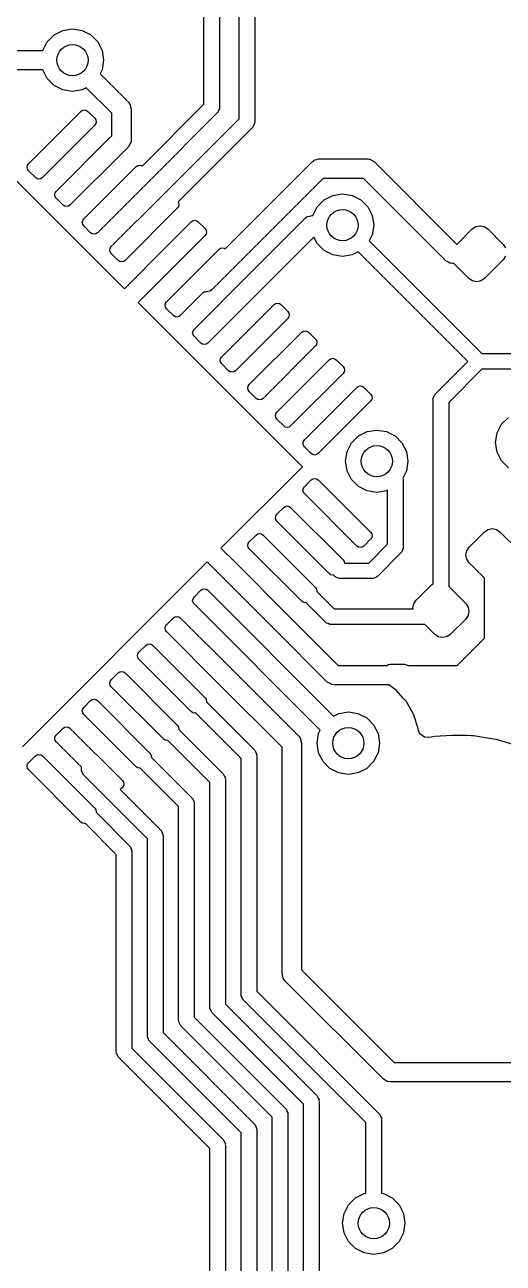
# Model space of a CAD drawing. Extents: x 3.08 to 9.53, y -3.21 to -0.59.
# Drawn here: x 4.383 to 4.624, y -1.768 to -1.144 of the extents above; entities that cross this region are included whole.
import ezdxf

# ---------------------------------------------------------------- set-up
doc = ezdxf.new("R2010")
doc.units = 0
doc.header["$MEASUREMENT"] = 0
doc.layers.add('BLACK', color=7, linetype='CONTINUOUS')

msp = doc.modelspace()

# ---------------------------------------------------------------- linework, layer by layer
at = {"layer": 'BLACK', "linetype": 'CONTINUOUS'}
for p, q in [((4.49899, -1.03041), (4.49899, -1.19262)), ((4.49112, -1.19099), (4.49112, -1.03204)), ((4.4734, -1.18365), (4.4734, -1.03938)), ((4.48128, -1.03775), (4.48128, -1.18528)), ((4.39431, -1.15216), (4.39779, -1.14868)), ((4.39779, -1.14868), (4.40218, -1.14644)), ((4.40218, -1.14644), (4.40705, -1.14567)), ((4.40705, -1.14567), (4.41191, -1.14644)), ((4.41191, -1.14644), (4.4163, -1.14868)), ((4.4163, -1.14868), (4.41979, -1.15216)), ((4.3921, -1.1565), (4.39431, -1.15216)), ((4.41979, -1.15216), (4.42202, -1.15655)), ((4.32775, -1.1565), (4.3921, -1.1565)), ((4.42202, -1.15655), (4.42279, -1.16142)), ((4.42279, -1.16142), (4.42202, -1.16628)), ((4.3921, -1.16634), (4.33182, -1.16634)), ((4.39431, -1.17067), (4.3921, -1.16634)), ((4.42202, -1.16628), (4.42096, -1.16837)), ((4.39779, -1.17416), (4.39431, -1.17067)), ((4.40218, -1.17639), (4.39779, -1.17416)), ((4.42096, -1.16837), (4.43527, -1.18269)), ((4.40705, -1.17717), (4.40218, -1.17639)), ((4.41191, -1.17639), (4.40705, -1.17717)), ((4.414, -1.17533), (4.41191, -1.17639)), ((4.42687, -1.1882), (4.414, -1.17533)), ((4.41134, -1.18726), (4.41214, -1.18672)), ((4.41214, -1.18672), (4.41308, -1.18654)), ((4.41308, -1.18654), (4.41402, -1.18672)), ((4.41402, -1.18672), (4.41482, -1.18726)), ((4.43527, -1.18269), (4.4358, -1.18339)), ((4.4358, -1.18339), (4.43594, -1.18351)), ((4.43594, -1.18351), (4.43597, -1.18361)), ((4.43597, -1.18361), (4.43612, -1.18382)), ((4.43612, -1.18382), (4.43637, -1.185)), ((4.43637, -1.185), (4.43672, -1.18616)), ((4.43672, -1.18616), (4.43672, -1.2016)), ((4.44224, -1.21482), (4.4734, -1.18365)), ((4.48081, -1.18672), (4.48053, -1.1876)), ((4.48123, -1.1859), (4.48081, -1.18672)), ((4.48128, -1.18528), (4.48118, -1.18558)), ((4.48118, -1.18558), (4.48123, -1.1859)), ((4.38489, -1.2137), (4.41134, -1.18726)), ((4.41482, -1.18726), (4.4183, -1.19074)), ((4.4183, -1.19074), (4.41883, -1.19153)), ((4.41883, -1.19153), (4.41902, -1.19248)), ((4.41902, -1.19248), (4.41883, -1.19342)), ((4.42687, -1.19956), (4.42687, -1.1882)), ((4.48013, -1.18807), (4.44614, -1.22205)), ((4.4531, -1.22901), (4.49112, -1.19099)), ((4.48027, -1.18778), (4.48013, -1.18807)), ((4.48053, -1.1876), (4.48027, -1.18778)), ((4.49899, -1.19262), (4.4989, -1.19292)), ((4.4989, -1.19292), (4.49895, -1.19324)), ((4.4183, -1.19422), (4.39185, -1.22066)), ((4.41883, -1.19342), (4.4183, -1.19422)), ((4.49784, -1.1954), (4.46033, -1.23291)), ((4.49799, -1.19512), (4.49784, -1.1954)), ((4.49824, -1.19494), (4.49799, -1.19512)), ((4.49853, -1.19406), (4.49824, -1.19494)), ((4.49895, -1.19324), (4.49853, -1.19406)), ((4.39881, -1.22762), (4.42526, -1.20118)), ((4.42526, -1.20118), (4.42687, -1.19956)), ((4.42526, -1.20118), (4.42526, -1.20118)), ((4.43527, -1.20508), (4.43222, -1.20814)), ((4.43586, -1.20401), (4.43527, -1.20508)), ((4.43651, -1.203), (4.43586, -1.20401)), ((4.43655, -1.20274), (4.43651, -1.203)), ((4.4366, -1.20265), (4.43655, -1.20274)), ((4.43672, -1.2016), (4.43659, -1.20247)), ((4.43659, -1.20247), (4.4366, -1.20265)), ((4.43222, -1.20814), (4.40577, -1.23458)), ((4.43222, -1.20814), (4.43222, -1.20814)), ((4.52907, -1.21182), (4.53025, -1.21156)), ((4.53025, -1.21156), (4.53142, -1.21122)), ((4.53142, -1.21122), (4.55591, -1.21122)), ((4.55591, -1.21122), (4.55677, -1.21135)), ((4.55677, -1.21135), (4.55695, -1.21133)), ((4.55695, -1.21133), (4.55705, -1.21139)), ((4.55705, -1.21139), (4.5573, -1.21142)), ((4.5573, -1.21142), (4.55832, -1.21208)), ((4.38417, -1.21544), (4.38436, -1.2145)), ((4.38436, -1.21639), (4.38417, -1.21544)), ((4.38436, -1.2145), (4.38489, -1.2137)), ((4.38489, -1.21718), (4.38436, -1.21639)), ((4.38837, -1.22066), (4.38489, -1.21718)), ((4.41273, -1.24154), (4.43918, -1.2151)), ((4.43918, -1.2151), (4.43997, -1.21456)), ((4.43997, -1.21456), (4.44092, -1.21437)), ((4.44092, -1.21437), (4.44186, -1.21456)), ((4.44186, -1.21456), (4.44224, -1.21482)), ((4.48401, -1.25659), (4.52794, -1.21266)), ((4.52794, -1.21266), (4.52864, -1.21214)), ((4.52864, -1.21214), (4.52876, -1.212)), ((4.52876, -1.212), (4.52886, -1.21197)), ((4.52886, -1.21197), (4.52907, -1.21182)), ((4.55832, -1.21208), (4.55939, -1.21266)), ((4.55939, -1.21266), (4.60088, -1.25416)), ((4.37828, -1.22171), (4.43326, -1.27669)), ((4.38917, -1.2212), (4.38837, -1.22066)), ((4.39011, -1.22138), (4.38917, -1.2212)), ((4.39105, -1.2212), (4.39011, -1.22138)), ((4.39185, -1.22066), (4.39105, -1.2212)), ((4.44614, -1.22206), (4.41969, -1.2485)), ((4.44614, -1.22205), (4.44614, -1.22206)), ((4.53346, -1.22106), (4.47748, -1.27704)), ((4.55387, -1.22106), (4.53346, -1.22106)), ((4.59536, -1.26256), (4.55387, -1.22106)), ((4.39809, -1.22936), (4.39828, -1.22842)), ((4.39828, -1.2303), (4.39809, -1.22936)), ((4.39828, -1.22842), (4.39881, -1.22762)), ((4.39881, -1.2311), (4.39828, -1.2303)), ((4.42665, -1.25546), (4.4531, -1.22901)), ((4.4531, -1.22901), (4.4531, -1.22901)), ((4.53405, -1.23192), (4.53844, -1.22969)), ((4.53844, -1.22969), (4.54331, -1.22892)), ((4.54331, -1.22892), (4.54817, -1.22969)), ((4.54817, -1.22969), (4.55256, -1.23192)), ((4.40229, -1.23458), (4.39881, -1.2311)), ((4.40309, -1.23512), (4.40229, -1.23458)), ((4.40403, -1.2353), (4.40309, -1.23512)), ((4.40497, -1.23512), (4.40403, -1.2353)), ((4.40577, -1.23458), (4.40497, -1.23512)), ((4.46006, -1.23597), (4.43361, -1.26242)), ((4.46059, -1.23518), (4.46006, -1.23597)), ((4.46033, -1.23291), (4.46059, -1.23329)), ((4.46059, -1.23329), (4.46078, -1.23423)), ((4.46078, -1.23423), (4.46059, -1.23518)), ((4.52836, -1.23974), (4.53057, -1.23541)), ((4.53057, -1.23541), (4.53405, -1.23192)), ((4.55256, -1.23192), (4.55605, -1.23541)), ((4.55605, -1.23541), (4.55828, -1.2398)), ((4.41201, -1.24328), (4.4122, -1.24234)), ((4.4122, -1.24234), (4.41273, -1.24154)), ((4.45379, -1.25616), (4.46702, -1.24293)), ((4.46702, -1.24293), (4.46781, -1.2424)), ((4.46781, -1.2424), (4.46876, -1.24221)), ((4.46876, -1.24221), (4.4697, -1.2424)), ((4.4697, -1.2424), (4.47049, -1.24293)), ((4.47049, -1.24293), (4.47397, -1.24641)), ((4.49485, -1.27077), (4.52444, -1.24119)), ((4.52444, -1.24119), (4.52514, -1.24066)), ((4.52514, -1.24066), (4.52526, -1.24052)), ((4.52526, -1.24052), (4.52537, -1.24049)), ((4.52537, -1.24049), (4.52557, -1.24034)), ((4.52557, -1.24034), (4.52676, -1.24009)), ((4.52676, -1.24009), (4.52792, -1.23974)), ((4.52792, -1.23974), (4.52836, -1.23974)), ((4.55828, -1.2398), (4.55906, -1.24467)), ((4.4122, -1.24422), (4.41201, -1.24328)), ((4.41273, -1.24502), (4.4122, -1.24422)), ((4.41621, -1.2485), (4.41273, -1.24502)), ((4.41701, -1.24904), (4.41621, -1.2485)), ((4.41795, -1.24922), (4.41701, -1.24904)), ((4.41889, -1.24904), (4.41795, -1.24922)), ((4.41969, -1.2485), (4.41889, -1.24904)), ((4.47397, -1.24641), (4.47451, -1.24721)), ((4.47451, -1.2491), (4.47397, -1.24989)), ((4.47451, -1.24721), (4.4747, -1.24815)), ((4.4747, -1.24815), (4.47451, -1.2491)), ((4.55906, -1.24467), (4.55828, -1.24953)), ((4.60117, -1.25416), (4.60877, -1.24655)), ((4.60877, -1.24655), (4.61056, -1.24536)), ((4.61056, -1.24536), (4.61267, -1.24494)), ((4.61267, -1.24494), (4.61478, -1.24536)), ((4.61478, -1.24536), (4.61657, -1.24655)), ((4.61657, -1.24655), (4.62436, -1.25435)), ((4.42612, -1.25626), (4.42665, -1.25546)), ((4.47397, -1.24989), (4.46075, -1.26312)), ((4.5289, -1.25065), (4.50181, -1.27773)), ((4.53057, -1.25392), (4.5289, -1.25065)), ((4.53405, -1.25741), (4.53057, -1.25392)), ((4.55828, -1.24953), (4.55675, -1.25254)), ((4.55675, -1.25254), (4.61366, -1.30945)), ((4.60088, -1.25416), (4.60117, -1.25416)), ((4.62436, -1.25435), (4.62556, -1.25613)), ((4.42593, -1.2572), (4.42612, -1.25626)), ((4.42612, -1.25814), (4.42593, -1.2572)), ((4.42665, -1.25894), (4.42612, -1.25814)), ((4.43013, -1.26242), (4.42665, -1.25894)), ((4.43326, -1.27669), (4.45379, -1.25616)), ((4.45449, -1.2833), (4.48093, -1.25685)), ((4.48093, -1.25685), (4.48173, -1.25632)), ((4.48173, -1.25632), (4.48267, -1.25613)), ((4.48267, -1.25613), (4.48362, -1.25632)), ((4.48362, -1.25632), (4.48401, -1.25659)), ((4.53844, -1.25964), (4.53405, -1.25741)), ((4.54331, -1.26041), (4.53844, -1.25964)), ((4.54817, -1.25964), (4.54331, -1.26041)), ((4.55118, -1.25811), (4.54817, -1.25964)), ((4.60646, -1.31339), (4.55118, -1.25811)), ((4.62556, -1.26035), (4.62436, -1.26214)), ((4.43093, -1.26295), (4.43013, -1.26242)), ((4.43187, -1.26314), (4.43093, -1.26295)), ((4.43281, -1.26295), (4.43187, -1.26314)), ((4.43361, -1.26242), (4.43281, -1.26295)), ((4.46075, -1.26312), (4.44022, -1.28365)), ((4.59643, -1.26314), (4.59536, -1.26256)), ((4.59744, -1.2638), (4.59643, -1.26314)), ((4.5977, -1.26383), (4.59744, -1.2638)), ((4.59779, -1.26389), (4.5977, -1.26383)), ((4.59797, -1.26387), (4.59779, -1.26389)), ((4.59884, -1.264), (4.59797, -1.26387)), ((4.5995, -1.264), (4.59884, -1.264)), ((4.6071, -1.27161), (4.5995, -1.264)), ((4.62436, -1.26214), (4.6149, -1.27161)), ((4.46841, -1.29722), (4.49485, -1.27077)), ((4.49485, -1.27077), (4.49485, -1.27077)), ((4.60889, -1.2728), (4.6071, -1.27161)), ((4.611, -1.27322), (4.60889, -1.2728)), ((4.61311, -1.2728), (4.611, -1.27322)), ((4.6149, -1.27161), (4.61311, -1.2728)), ((4.47323, -1.27848), (4.46145, -1.29026)), ((4.474, -1.27848), (4.47323, -1.27848)), ((4.47516, -1.27814), (4.474, -1.27848)), ((4.47635, -1.27788), (4.47516, -1.27814)), ((4.50181, -1.27773), (4.47537, -1.30418)), ((4.47655, -1.27773), (4.47635, -1.27788)), ((4.47666, -1.2777), (4.47655, -1.27773)), ((4.47678, -1.27756), (4.47666, -1.2777)), ((4.47748, -1.27704), (4.47678, -1.27756)), ((4.50181, -1.27773), (4.50181, -1.27773)), ((4.44022, -1.28365), (4.52304, -1.36647)), ((4.45377, -1.28504), (4.45395, -1.2841)), ((4.45395, -1.28598), (4.45377, -1.28504)), ((4.45395, -1.2841), (4.45449, -1.2833)), ((4.45449, -1.28678), (4.45395, -1.28598)), ((4.48233, -1.31114), (4.50877, -1.28469)), ((4.50877, -1.28469), (4.50957, -1.28416)), ((4.50957, -1.28416), (4.51051, -1.28397)), ((4.51051, -1.28397), (4.51145, -1.28416)), ((4.51145, -1.28416), (4.51225, -1.28469)), ((4.51225, -1.28469), (4.51573, -1.28817)), ((4.45797, -1.29026), (4.45449, -1.28678)), ((4.45877, -1.29079), (4.45797, -1.29026)), ((4.45971, -1.29098), (4.45877, -1.29079)), ((4.46065, -1.29079), (4.45971, -1.29098)), ((4.46145, -1.29026), (4.46065, -1.29079)), ((4.51573, -1.29165), (4.48929, -1.3181)), ((4.51573, -1.28817), (4.51627, -1.28897)), ((4.51627, -1.29085), (4.51573, -1.29165)), ((4.51627, -1.28897), (4.51645, -1.28991)), ((4.51645, -1.28991), (4.51627, -1.29085)), ((4.46769, -1.29896), (4.46787, -1.29802)), ((4.46787, -1.2999), (4.46769, -1.29896)), ((4.46787, -1.29802), (4.46841, -1.29722)), ((4.49625, -1.32506), (4.52269, -1.29861)), ((4.52269, -1.29861), (4.52349, -1.29808)), ((4.52349, -1.29808), (4.52443, -1.29789)), ((4.52443, -1.29789), (4.52537, -1.29808)), ((4.52537, -1.29808), (4.52617, -1.29861)), ((4.52617, -1.29861), (4.52965, -1.30209)), ((4.46841, -1.3007), (4.46787, -1.2999)), ((4.47189, -1.30418), (4.46841, -1.3007)), ((4.47269, -1.30471), (4.47189, -1.30418)), ((4.47363, -1.3049), (4.47269, -1.30471)), ((4.47457, -1.30471), (4.47363, -1.3049)), ((4.47537, -1.30418), (4.47457, -1.30471)), ((4.52965, -1.30209), (4.53019, -1.30289)), ((4.53019, -1.30477), (4.52965, -1.30557)), ((4.53019, -1.30289), (4.53037, -1.30383)), ((4.53037, -1.30383), (4.53019, -1.30477)), ((4.48179, -1.31194), (4.48233, -1.31114)), ((4.52965, -1.30557), (4.50321, -1.33202)), ((4.61366, -1.30945), (4.64522, -1.30945)), ((4.48161, -1.31288), (4.48179, -1.31194)), ((4.48179, -1.31382), (4.48161, -1.31288)), ((4.48233, -1.31462), (4.48179, -1.31382)), ((4.48581, -1.3181), (4.48233, -1.31462)), ((4.51017, -1.33898), (4.53661, -1.31253)), ((4.53661, -1.31253), (4.53741, -1.312)), ((4.53741, -1.312), (4.53835, -1.31181)), ((4.53835, -1.31181), (4.53929, -1.312)), ((4.53929, -1.312), (4.54009, -1.31253)), ((4.54009, -1.31253), (4.54357, -1.31601)), ((4.54357, -1.31601), (4.54411, -1.31681)), ((4.54411, -1.31681), (4.54429, -1.31775)), ((4.54429, -1.31775), (4.54411, -1.31869)), ((4.59015, -1.32969), (4.60646, -1.31339)), ((4.61366, -1.31732), (4.59687, -1.33411)), ((4.64685, -1.31732), (4.61366, -1.31732)), ((4.4866, -1.31863), (4.48581, -1.3181)), ((4.48755, -1.31882), (4.4866, -1.31863)), ((4.48849, -1.31863), (4.48755, -1.31882)), ((4.48929, -1.3181), (4.48849, -1.31863)), ((4.54357, -1.31949), (4.51713, -1.34594)), ((4.54411, -1.31869), (4.54357, -1.31949)), ((4.49553, -1.3268), (4.49571, -1.32586)), ((4.49571, -1.32774), (4.49553, -1.3268)), ((4.49571, -1.32586), (4.49625, -1.32506)), ((4.49625, -1.32854), (4.49571, -1.32774)), ((4.49973, -1.33202), (4.49625, -1.32854)), ((4.52408, -1.3529), (4.55053, -1.32645)), ((4.55053, -1.32645), (4.55133, -1.32592)), ((4.55133, -1.32592), (4.55227, -1.32573)), ((4.55227, -1.32573), (4.55321, -1.32592)), ((4.55321, -1.32592), (4.55401, -1.32645)), ((4.55401, -1.32645), (4.55749, -1.32993)), ((4.55749, -1.32993), (4.55802, -1.33073)), ((4.58947, -1.33104), (4.58975, -1.33016)), ((4.58975, -1.33016), (4.59001, -1.32998)), ((4.59001, -1.32998), (4.59015, -1.32969)), ((4.50052, -1.33255), (4.49973, -1.33202)), ((4.50147, -1.33274), (4.50052, -1.33255)), ((4.50241, -1.33255), (4.50147, -1.33274)), ((4.50321, -1.33202), (4.50241, -1.33255)), ((4.55749, -1.33341), (4.53104, -1.35986)), ((4.55802, -1.33261), (4.55749, -1.33341)), ((4.55802, -1.33073), (4.55821, -1.33167)), ((4.55821, -1.33167), (4.55802, -1.33261)), ((4.589, -1.33248), (4.5891, -1.33217)), ((4.589, -1.4255), (4.589, -1.33248)), ((4.58905, -1.33186), (4.58947, -1.33104)), ((4.5891, -1.33217), (4.58905, -1.33186)), ((4.59687, -1.33411), (4.59687, -1.42691)), ((4.50944, -1.34072), (4.50963, -1.33978)), ((4.50963, -1.34166), (4.50944, -1.34072)), ((4.50963, -1.33978), (4.51017, -1.33898)), ((4.51017, -1.34246), (4.50963, -1.34166)), ((4.51365, -1.34594), (4.51017, -1.34246)), ((4.62348, -1.34507), (4.62697, -1.34159)), ((4.51444, -1.34647), (4.51365, -1.34594)), ((4.51539, -1.34666), (4.51444, -1.34647)), ((4.51633, -1.34647), (4.51539, -1.34666)), ((4.51713, -1.34594), (4.51633, -1.34647)), ((4.55131, -1.35097), (4.5557, -1.34874)), ((4.5557, -1.34874), (4.56057, -1.34797)), ((4.56057, -1.34797), (4.56543, -1.34874)), ((4.56543, -1.34874), (4.56982, -1.35097)), ((4.62125, -1.34946), (4.62348, -1.34507)), ((4.52336, -1.35464), (4.52355, -1.3537)), ((4.52355, -1.35558), (4.52336, -1.35464)), ((4.52355, -1.3537), (4.52408, -1.3529)), ((4.54559, -1.35885), (4.54783, -1.35446)), ((4.54783, -1.35446), (4.55131, -1.35097)), ((4.56982, -1.35097), (4.57331, -1.35446)), ((4.57331, -1.35446), (4.57554, -1.35885)), ((4.62048, -1.35433), (4.62125, -1.34946)), ((4.62125, -1.3592), (4.62048, -1.35433)), ((4.52408, -1.35638), (4.52355, -1.35558)), ((4.52756, -1.35986), (4.52408, -1.35638)), ((4.52836, -1.36039), (4.52756, -1.35986)), ((4.5293, -1.36058), (4.52836, -1.36039)), ((4.53025, -1.36039), (4.5293, -1.36058)), ((4.53104, -1.35986), (4.53025, -1.36039)), ((4.54482, -1.36372), (4.54559, -1.35885)), ((4.57554, -1.35885), (4.57631, -1.36372)), ((4.62348, -1.36359), (4.62125, -1.3592)), ((4.52304, -1.36647), (4.48198, -1.40753)), ((4.54559, -1.36858), (4.54482, -1.36372)), ((4.57631, -1.36372), (4.57554, -1.36858)), ((4.62697, -1.36707), (4.62348, -1.36359)), ((4.52408, -1.37656), (4.52756, -1.37308)), ((4.52756, -1.37308), (4.52836, -1.37255)), ((4.52836, -1.37255), (4.5293, -1.37236)), ((4.5293, -1.37236), (4.53025, -1.37255)), ((4.53025, -1.37255), (4.53104, -1.37308)), ((4.53104, -1.37308), (4.55749, -1.39953)), ((4.54783, -1.37297), (4.54559, -1.36858)), ((4.55131, -1.37646), (4.54783, -1.37297)), ((4.57554, -1.36858), (4.57371, -1.37218)), ((4.57371, -1.37218), (4.57389, -1.37254)), ((4.57389, -1.37254), (4.57384, -1.37285)), ((4.57384, -1.37285), (4.57394, -1.37315)), ((4.57394, -1.37315), (4.57394, -1.40717)), ((4.52336, -1.3783), (4.52355, -1.37736)), ((4.52355, -1.37924), (4.52336, -1.3783)), ((4.52355, -1.37736), (4.52408, -1.37656)), ((4.52408, -1.38004), (4.52355, -1.37924)), ((4.55053, -1.40649), (4.52408, -1.38004)), ((4.5557, -1.37869), (4.55131, -1.37646)), ((4.56057, -1.37946), (4.5557, -1.37869)), ((4.56543, -1.37869), (4.56057, -1.37946)), ((4.56607, -1.37837), (4.56543, -1.37869)), ((4.56607, -1.40554), (4.56607, -1.37837)), ((4.51365, -1.387), (4.51444, -1.38647)), ((4.51444, -1.38647), (4.51539, -1.38628)), ((4.51539, -1.38628), (4.51633, -1.38647)), ((4.51633, -1.38647), (4.51713, -1.387)), ((4.50944, -1.39222), (4.50963, -1.39128)), ((4.50963, -1.39316), (4.50944, -1.39222)), ((4.50963, -1.39128), (4.51017, -1.39048)), ((4.51017, -1.39048), (4.51365, -1.387)), ((4.51713, -1.387), (4.54357, -1.41345)), ((4.51017, -1.39396), (4.50963, -1.39316)), ((4.53661, -1.42041), (4.51017, -1.39396)), ((4.61493, -1.39931), (4.61672, -1.39811)), ((4.61672, -1.39811), (4.61883, -1.39769)), ((4.61883, -1.39769), (4.62094, -1.39811)), ((4.62094, -1.39811), (4.62272, -1.39931)), ((4.49553, -1.40614), (4.49571, -1.4052)), ((4.49571, -1.4052), (4.49625, -1.4044)), ((4.49625, -1.4044), (4.49973, -1.40092)), ((4.49973, -1.40092), (4.50052, -1.40039)), ((4.50052, -1.40039), (4.50147, -1.4002)), ((4.50147, -1.4002), (4.50241, -1.40039)), ((4.50241, -1.40039), (4.50321, -1.40092)), ((4.50321, -1.40092), (4.52965, -1.42737)), ((4.55749, -1.40301), (4.55401, -1.40649)), ((4.55749, -1.39953), (4.55802, -1.40033)), ((4.55802, -1.40221), (4.55749, -1.40301)), ((4.55802, -1.40033), (4.55821, -1.40127)), ((4.55821, -1.40127), (4.55802, -1.40221)), ((4.60713, -1.4071), (4.61493, -1.39931)), ((4.62272, -1.39931), (4.63219, -1.40877)), ((4.48198, -1.40753), (4.48929, -1.41484)), ((4.49571, -1.40708), (4.49553, -1.40614)), ((4.49625, -1.40788), (4.49571, -1.40708)), ((4.52269, -1.43433), (4.49625, -1.40788)), ((4.55133, -1.40702), (4.55053, -1.40649)), ((4.55227, -1.40721), (4.55133, -1.40702)), ((4.55321, -1.40702), (4.55227, -1.40721)), ((4.55401, -1.40649), (4.55321, -1.40702)), ((4.55654, -1.41506), (4.56607, -1.40554)), ((4.57279, -1.40996), (4.56096, -1.42178)), ((4.57293, -1.40967), (4.57279, -1.40996)), ((4.57319, -1.40949), (4.57293, -1.40967)), ((4.57347, -1.40861), (4.57319, -1.40949)), ((4.57389, -1.40779), (4.57347, -1.40861)), ((4.57394, -1.40717), (4.57384, -1.40747)), ((4.57384, -1.40747), (4.57389, -1.40779)), ((4.60552, -1.411), (4.60594, -1.40889)), ((4.60594, -1.41311), (4.60552, -1.411)), ((4.60594, -1.40889), (4.60713, -1.4071)), ((4.47502, -1.41449), (4.38179, -1.50772)), ((4.48233, -1.4218), (4.47502, -1.41449)), ((4.48929, -1.41484), (4.48929, -1.41484)), ((4.48929, -1.41484), (4.51573, -1.44129)), ((4.54357, -1.41345), (4.54411, -1.41425)), ((4.54411, -1.41425), (4.54427, -1.41506)), ((4.54427, -1.41506), (4.55654, -1.41506)), ((4.60713, -1.4149), (4.60594, -1.41311)), ((4.61493, -1.4227), (4.60713, -1.4149)), ((4.50877, -1.44825), (4.48233, -1.4218)), ((4.48233, -1.4218), (4.48233, -1.4218)), ((4.53741, -1.42094), (4.53661, -1.42041)), ((4.53835, -1.42113), (4.53741, -1.42094)), ((4.53866, -1.42107), (4.53835, -1.42113)), ((4.53938, -1.42178), (4.53866, -1.42107)), ((4.53966, -1.42193), (4.53938, -1.42178)), ((4.53985, -1.42219), (4.53966, -1.42193)), ((4.54073, -1.42247), (4.53985, -1.42219)), ((4.54155, -1.42289), (4.54073, -1.42247)), ((4.54186, -1.42284), (4.54155, -1.42289)), ((4.54217, -1.42294), (4.54186, -1.42284)), ((4.55818, -1.42294), (4.54217, -1.42294)), ((4.55848, -1.42284), (4.55818, -1.42294)), ((4.55879, -1.42289), (4.55848, -1.42284)), ((4.55961, -1.42247), (4.55879, -1.42289)), ((4.56049, -1.42219), (4.55961, -1.42247)), ((4.56068, -1.42193), (4.56049, -1.42219)), ((4.56096, -1.42178), (4.56068, -1.42193)), ((4.61493, -1.45291), (4.61493, -1.4227)), ((4.46841, -1.43224), (4.47189, -1.42876)), ((4.47189, -1.42876), (4.47269, -1.42823)), ((4.47269, -1.42823), (4.47363, -1.42804)), ((4.47363, -1.42804), (4.47457, -1.42823)), ((4.47457, -1.42823), (4.47537, -1.42876)), ((4.47537, -1.42876), (4.53883, -1.49222)), ((4.52965, -1.42737), (4.53019, -1.42816)), ((4.53019, -1.42816), (4.53037, -1.42911)), ((4.53037, -1.42911), (4.53031, -1.42942)), ((4.53031, -1.42942), (4.53908, -1.43819)), ((4.58041, -1.43383), (4.5882, -1.42603)), ((4.5882, -1.42603), (4.589, -1.4255)), ((4.59687, -1.42691), (4.60546, -1.4355)), ((4.46769, -1.43398), (4.46787, -1.43304)), ((4.46787, -1.43492), (4.46769, -1.43398)), ((4.46787, -1.43304), (4.46841, -1.43224)), ((4.46841, -1.43572), (4.46787, -1.43492)), ((4.53209, -1.4994), (4.46841, -1.43572)), ((4.52349, -1.43486), (4.52269, -1.43433)), ((4.52443, -1.43505), (4.52349, -1.43486)), ((4.52474, -1.43499), (4.52443, -1.43505)), ((4.53467, -1.44491), (4.52474, -1.43499)), ((4.57879, -1.43772), (4.57921, -1.43562)), ((4.57921, -1.43562), (4.58041, -1.43383)), ((4.60546, -1.4355), (4.60666, -1.43729)), ((4.45449, -1.44616), (4.45797, -1.44268)), ((4.45797, -1.44268), (4.45877, -1.44214)), ((4.45877, -1.44214), (4.45971, -1.44196)), ((4.45971, -1.44196), (4.46065, -1.44214)), ((4.46065, -1.44214), (4.46145, -1.44268)), ((4.46145, -1.44268), (4.48789, -1.46912)), ((4.51573, -1.44129), (4.51573, -1.44129)), ((4.51573, -1.44129), (4.54112, -1.46667)), ((4.53908, -1.43819), (4.57889, -1.43819)), ((4.57889, -1.43819), (4.57879, -1.43772)), ((4.60666, -1.4415), (4.60546, -1.44329)), ((4.60666, -1.43729), (4.60708, -1.43939)), ((4.60708, -1.43939), (4.60666, -1.4415)), ((4.45377, -1.4479), (4.45395, -1.44696)), ((4.45395, -1.44884), (4.45377, -1.4479)), ((4.45395, -1.44696), (4.45449, -1.44616)), ((4.45449, -1.44964), (4.45395, -1.44884)), ((4.5356, -1.47507), (4.50877, -1.44825)), ((4.50877, -1.44825), (4.50877, -1.44825)), ((4.53495, -1.44505), (4.53467, -1.44491)), ((4.53514, -1.44531), (4.53495, -1.44505)), ((4.53601, -1.4456), (4.53514, -1.44531)), ((4.53684, -1.44601), (4.53601, -1.4456)), ((4.53715, -1.44596), (4.53684, -1.44601)), ((4.53745, -1.44606), (4.53715, -1.44596)), ((4.58485, -1.44606), (4.53745, -1.44606)), ((4.58987, -1.45109), (4.58485, -1.44606)), ((4.60546, -1.44329), (4.59767, -1.45109)), ((4.48093, -1.47608), (4.45449, -1.44964)), ((4.59166, -1.45228), (4.58987, -1.45109)), ((4.59377, -1.4527), (4.59166, -1.45228)), ((4.59588, -1.45228), (4.59377, -1.4527)), ((4.59767, -1.45109), (4.59588, -1.45228)), ((4.60117, -1.46667), (4.61493, -1.45291)), ((4.43985, -1.46182), (4.44003, -1.46088)), ((4.44003, -1.46088), (4.44057, -1.46008)), ((4.44057, -1.46008), (4.44405, -1.4566)), ((4.44405, -1.4566), (4.44485, -1.45606)), ((4.44485, -1.45606), (4.44579, -1.45588)), ((4.44579, -1.45588), (4.44673, -1.45606)), ((4.44673, -1.45606), (4.44753, -1.4566)), ((4.44753, -1.4566), (4.47397, -1.48304)), ((4.44003, -1.46276), (4.43985, -1.46182)), ((4.44057, -1.46356), (4.44003, -1.46276)), ((4.46702, -1.49), (4.44057, -1.46356)), ((4.54112, -1.46667), (4.56561, -1.46667)), ((4.56561, -1.46667), (4.56642, -1.46621)), ((4.56642, -1.46621), (4.56755, -1.46608)), ((4.56755, -1.46608), (4.57456, -1.46608)), ((4.57456, -1.46608), (4.57657, -1.46667)), ((4.57657, -1.46667), (4.60117, -1.46667)), ((4.42612, -1.4748), (4.42665, -1.474)), ((4.42665, -1.474), (4.43013, -1.47052)), ((4.43013, -1.47052), (4.43093, -1.46998)), ((4.43093, -1.46998), (4.43187, -1.4698)), ((4.43187, -1.4698), (4.43281, -1.46998)), ((4.43281, -1.46998), (4.43361, -1.47052)), ((4.43361, -1.47052), (4.46006, -1.49696)), ((4.48789, -1.46912), (4.48789, -1.46913)), ((4.48789, -1.46913), (4.52119, -1.50242)), ((4.42593, -1.47574), (4.42612, -1.4748)), ((4.42612, -1.47668), (4.42593, -1.47574)), ((4.42665, -1.47748), (4.42612, -1.47668)), ((4.4531, -1.50392), (4.42665, -1.47748)), ((4.51279, -1.50794), (4.48093, -1.47608)), ((4.48093, -1.47608), (4.48093, -1.47608)), ((4.53667, -1.47566), (4.5356, -1.47507)), ((4.53768, -1.47631), (4.53667, -1.47566)), ((4.53794, -1.47635), (4.53768, -1.47631)), ((4.53803, -1.4764), (4.53794, -1.47635)), ((4.53821, -1.47639), (4.53803, -1.4764)), ((4.53908, -1.47652), (4.53821, -1.47639)), ((4.56664, -1.47652), (4.53908, -1.47652)), ((4.5703, -1.47918), (4.56664, -1.47652)), ((4.57048, -1.47937), (4.5703, -1.47918)), ((4.57389, -1.48316), (4.57048, -1.47937)), ((4.57048, -1.47937), (4.57048, -1.47937)), ((4.41273, -1.48792), (4.41621, -1.48444)), ((4.41621, -1.48444), (4.41701, -1.4839)), ((4.41701, -1.4839), (4.41795, -1.48372)), ((4.41795, -1.48372), (4.41889, -1.4839)), ((4.41889, -1.4839), (4.41969, -1.48444)), ((4.41969, -1.48444), (4.44614, -1.51088)), ((4.47397, -1.48304), (4.47451, -1.48384)), ((4.47451, -1.48384), (4.4747, -1.48478)), ((4.4747, -1.48478), (4.47463, -1.4851)), ((4.47463, -1.4851), (4.49885, -1.50931)), ((4.57533, -1.48477), (4.57389, -1.48316)), ((4.57909, -1.49128), (4.57533, -1.48477)), ((4.41201, -1.48966), (4.4122, -1.48871)), ((4.4122, -1.4906), (4.41201, -1.48966)), ((4.4122, -1.48871), (4.41273, -1.48792)), ((4.41273, -1.4914), (4.4122, -1.4906)), ((4.43918, -1.51784), (4.41273, -1.4914)), ((4.46781, -1.49054), (4.46702, -1.49)), ((4.46876, -1.49072), (4.46781, -1.49054)), ((4.46907, -1.49066), (4.46876, -1.49072)), ((4.49213, -1.51372), (4.46907, -1.49066)), ((4.53883, -1.49222), (4.54137, -1.49093)), ((4.54137, -1.49093), (4.54624, -1.49016)), ((4.54624, -1.49016), (4.5511, -1.49093)), ((4.5511, -1.49093), (4.55549, -1.49316)), ((4.58142, -1.49843), (4.57909, -1.49128)), ((4.39881, -1.50184), (4.40229, -1.49836)), ((4.40229, -1.49836), (4.40309, -1.49782)), ((4.40309, -1.49782), (4.40403, -1.49764)), ((4.40403, -1.49764), (4.40497, -1.49782)), ((4.40497, -1.49782), (4.40577, -1.49836)), ((4.40577, -1.49836), (4.43222, -1.5248)), ((4.46006, -1.49696), (4.46059, -1.49776)), ((4.46059, -1.49776), (4.46078, -1.4987)), ((4.46078, -1.4987), (4.46071, -1.49901)), ((4.46071, -1.49901), (4.4831, -1.5214)), ((4.55549, -1.49316), (4.55898, -1.49665)), ((4.55898, -1.49665), (4.56122, -1.50104)), ((4.58144, -1.49869), (4.58142, -1.49843)), ((4.58145, -1.49876), (4.58144, -1.49869)), ((4.58144, -1.49869), (4.58144, -1.49869)), ((4.58147, -1.49881), (4.58145, -1.49876)), ((4.5815, -1.49894), (4.58147, -1.49881)), ((4.58152, -1.49894), (4.5815, -1.49894)), ((4.58237, -1.50116), (4.58152, -1.49894)), ((4.39809, -1.50358), (4.39828, -1.50263)), ((4.39828, -1.50452), (4.39809, -1.50358)), ((4.39828, -1.50263), (4.39881, -1.50184)), ((4.39881, -1.50532), (4.39828, -1.50452)), ((4.41158, -1.51808), (4.39881, -1.50532)), ((4.45389, -1.50446), (4.4531, -1.50392)), ((4.45484, -1.50464), (4.45389, -1.50446)), ((4.45515, -1.50458), (4.45484, -1.50464)), ((4.47638, -1.52581), (4.45515, -1.50458)), ((4.52119, -1.50242), (4.52172, -1.50313)), ((4.52172, -1.50313), (4.52186, -1.50325)), ((4.52186, -1.50325), (4.52189, -1.50335)), ((4.52189, -1.50335), (4.52204, -1.50356)), ((4.52204, -1.50356), (4.52229, -1.50474)), ((4.52229, -1.50474), (4.52264, -1.5059)), ((4.53049, -1.5059), (4.53126, -1.50104)), ((4.53126, -1.50104), (4.53209, -1.4994)), ((4.56122, -1.50104), (4.56199, -1.5059)), ((4.58458, -1.50287), (4.58237, -1.50116)), ((4.58737, -1.50311), (4.58458, -1.50287)), ((4.58977, -1.50262), (4.58737, -1.50311)), ((4.59843, -1.50205), (4.58977, -1.50262)), ((4.60569, -1.50205), (4.59843, -1.50205)), ((4.60574, -1.50205), (4.60569, -1.50205)), ((4.60575, -1.50205), (4.60574, -1.50205)), ((4.60836, -1.50217), (4.60575, -1.50205)), ((4.60933, -1.50221), (4.60836, -1.50217)), ((4.60946, -1.50223), (4.60933, -1.50221)), ((4.62065, -1.504), (4.60946, -1.50223)), ((4.60946, -1.50223), (4.60946, -1.50223)), ((4.62081, -1.50403), (4.62065, -1.504)), ((4.62065, -1.504), (4.62065, -1.504)), ((4.62097, -1.50408), (4.62081, -1.50403)), ((4.63108, -1.50709), (4.62097, -1.50408)), ((4.62097, -1.50408), (4.62097, -1.50408)), ((4.38917, -1.51174), (4.39011, -1.51155)), ((4.39011, -1.51155), (4.39105, -1.51174)), ((4.44614, -1.51088), (4.44667, -1.51168)), ((4.49885, -1.50931), (4.49899, -1.50959)), ((4.49899, -1.50959), (4.49925, -1.50978)), ((4.49925, -1.50978), (4.49953, -1.51065)), ((4.49953, -1.51065), (4.49995, -1.51148)), ((4.49995, -1.51148), (4.4999, -1.51179)), ((4.51279, -1.62222), (4.51279, -1.50794)), ((4.52264, -1.5059), (4.52264, -1.62018)), ((4.53126, -1.51077), (4.53049, -1.5059)), ((4.5335, -1.51516), (4.53126, -1.51077)), ((4.56122, -1.51077), (4.55898, -1.51516)), ((4.56199, -1.5059), (4.56122, -1.51077)), ((4.38417, -1.51749), (4.38436, -1.51655)), ((4.38436, -1.51844), (4.38417, -1.51749)), ((4.38436, -1.51655), (4.38489, -1.51575)), ((4.38489, -1.51575), (4.38837, -1.51228)), ((4.38837, -1.51228), (4.38917, -1.51174)), ((4.39105, -1.51174), (4.39185, -1.51228)), ((4.39185, -1.51228), (4.4183, -1.53872)), ((4.43997, -1.51838), (4.43918, -1.51784)), ((4.44667, -1.51168), (4.44686, -1.51262)), ((4.44686, -1.51262), (4.44679, -1.51293)), ((4.44679, -1.51293), (4.46735, -1.53349)), ((4.49213, -1.63268), (4.49213, -1.51372)), ((4.4999, -1.51179), (4.5, -1.51209)), ((4.5, -1.51209), (4.5, -1.63105)), ((4.53698, -1.51865), (4.5335, -1.51516)), ((4.55898, -1.51516), (4.55549, -1.51865)), ((4.38489, -1.51923), (4.38436, -1.51844)), ((4.41134, -1.54568), (4.38489, -1.51923)), ((4.41158, -1.51925), (4.41158, -1.51808)), ((4.41167, -1.51956), (4.41158, -1.51925)), ((4.41162, -1.51987), (4.41167, -1.51956)), ((4.41204, -1.52069), (4.41162, -1.51987)), ((4.41233, -1.52157), (4.41204, -1.52069)), ((4.41259, -1.52175), (4.41233, -1.52157)), ((4.41273, -1.52204), (4.41259, -1.52175)), ((4.44486, -1.55417), (4.41273, -1.52204)), ((4.44092, -1.51856), (4.43997, -1.51838)), ((4.44123, -1.5185), (4.44092, -1.51856)), ((4.46063, -1.5379), (4.44123, -1.5185)), ((4.4831, -1.5214), (4.48324, -1.52168)), ((4.48324, -1.52168), (4.4835, -1.52187)), ((4.4835, -1.52187), (4.48378, -1.52275)), ((4.48378, -1.52275), (4.4842, -1.52357)), ((4.4842, -1.52357), (4.48415, -1.52388)), ((4.48415, -1.52388), (4.48425, -1.52418)), ((4.54137, -1.52088), (4.53698, -1.51865)), ((4.54624, -1.52165), (4.54137, -1.52088)), ((4.5511, -1.52088), (4.54624, -1.52165)), ((4.55549, -1.51865), (4.5511, -1.52088)), ((4.43222, -1.52828), (4.43116, -1.52934)), ((4.43116, -1.52934), (4.45158, -1.54976)), ((4.43222, -1.5248), (4.43275, -1.5256)), ((4.43275, -1.52748), (4.43222, -1.52828)), ((4.43275, -1.5256), (4.43294, -1.52654)), ((4.43294, -1.52654), (4.43275, -1.52748)), ((4.47638, -1.63917), (4.47638, -1.52581)), ((4.48425, -1.52418), (4.48425, -1.63754)), ((4.46735, -1.53349), (4.46749, -1.53377)), ((4.46749, -1.53377), (4.46775, -1.53396)), ((4.46775, -1.53396), (4.46804, -1.53484)), ((4.46804, -1.53484), (4.46846, -1.53566)), ((4.46846, -1.53566), (4.46841, -1.53597)), ((4.46841, -1.53597), (4.4685, -1.53627)), ((4.4685, -1.53627), (4.4685, -1.64404)), ((4.4183, -1.53872), (4.41883, -1.53952)), ((4.41883, -1.53952), (4.41902, -1.54046)), ((4.41902, -1.54046), (4.41896, -1.54077)), ((4.41896, -1.54077), (4.43585, -1.55767)), ((4.46063, -1.64567), (4.46063, -1.5379)), ((4.41214, -1.54622), (4.41134, -1.54568)), ((4.41308, -1.5464), (4.41214, -1.54622)), ((4.41339, -1.54634), (4.41308, -1.5464)), ((4.42913, -1.56209), (4.41339, -1.54634)), ((4.44486, -1.65354), (4.44486, -1.55417)), ((4.45158, -1.54976), (4.45173, -1.55004)), ((4.45173, -1.55004), (4.45199, -1.55023)), ((4.45199, -1.55023), (4.45227, -1.5511)), ((4.45227, -1.5511), (4.45269, -1.55192)), ((4.45269, -1.55192), (4.45264, -1.55224)), ((4.45264, -1.55224), (4.45274, -1.55254)), ((4.45274, -1.55254), (4.45274, -1.65191)), ((4.43585, -1.55767), (4.436, -1.55795)), ((4.436, -1.55795), (4.43626, -1.55814)), ((4.43626, -1.55814), (4.43654, -1.55902)), ((4.43654, -1.55902), (4.43696, -1.55984)), ((4.43696, -1.55984), (4.43691, -1.56015)), ((4.43691, -1.56015), (4.43701, -1.56046)), ((4.43701, -1.56046), (4.43701, -1.65979)), ((4.42913, -1.66142), (4.42913, -1.56209)), ((4.51313, -1.62338), (4.51279, -1.62222)), ((4.51339, -1.62456), (4.51313, -1.62338)), ((4.52264, -1.62018), (4.56935, -1.66689)), ((4.51354, -1.62477), (4.51339, -1.62456)), ((4.51357, -1.62488), (4.51354, -1.62477)), ((4.51371, -1.62499), (4.51357, -1.62488)), ((4.51423, -1.6257), (4.51371, -1.62499)), ((4.56383, -1.67529), (4.51423, -1.6257)), ((4.49222, -1.63298), (4.49213, -1.63268)), ((4.49217, -1.63329), (4.49222, -1.63298)), ((4.49259, -1.63411), (4.49217, -1.63329)), ((4.49288, -1.63499), (4.49259, -1.63411)), ((4.49313, -1.63518), (4.49288, -1.63499)), ((4.49328, -1.63546), (4.49313, -1.63518)), ((4.55512, -1.6973), (4.49328, -1.63546)), ((4.5, -1.63105), (4.56184, -1.69288)), ((4.47648, -1.63948), (4.47638, -1.63917)), ((4.47643, -1.63979), (4.47648, -1.63948)), ((4.47684, -1.64061), (4.47643, -1.63979)), ((4.47713, -1.64149), (4.47684, -1.64061)), ((4.47739, -1.64167), (4.47713, -1.64149)), ((4.47753, -1.64196), (4.47739, -1.64167)), ((4.52362, -1.68805), (4.47753, -1.64196)), ((4.48425, -1.63754), (4.53034, -1.68363)), ((4.46073, -1.64597), (4.46063, -1.64567)), ((4.46068, -1.64629), (4.46073, -1.64597)), ((4.4611, -1.64711), (4.46068, -1.64629)), ((4.46138, -1.64798), (4.4611, -1.64711)), ((4.46164, -1.64817), (4.46138, -1.64798)), ((4.46178, -1.64845), (4.46164, -1.64817)), ((4.50787, -1.69454), (4.46178, -1.64845)), ((4.4685, -1.64404), (4.51459, -1.69013)), ((4.44496, -1.65385), (4.44486, -1.65354)), ((4.44491, -1.65416), (4.44496, -1.65385)), ((4.44533, -1.65498), (4.44491, -1.65416)), ((4.44561, -1.65586), (4.44533, -1.65498)), ((4.45274, -1.65191), (4.49883, -1.698)), ((4.42923, -1.66172), (4.42913, -1.66142)), ((4.43701, -1.65979), (4.4831, -1.70588)), ((4.44587, -1.65604), (4.44561, -1.65586)), ((4.44602, -1.65633), (4.44587, -1.65604)), ((4.49213, -1.70244), (4.44602, -1.65633)), ((4.42918, -1.66203), (4.42923, -1.66172)), ((4.4296, -1.66285), (4.42918, -1.66203)), ((4.42989, -1.66373), (4.4296, -1.66285)), ((4.43014, -1.66392), (4.42989, -1.66373)), ((4.43029, -1.6642), (4.43014, -1.66392)), ((4.47638, -1.71029), (4.43029, -1.6642)), ((4.56935, -1.66689), (4.6334, -1.66689)), ((4.56489, -1.67587), (4.56383, -1.67529)), ((4.56591, -1.67653), (4.56489, -1.67587)), ((4.56616, -1.67657), (4.56591, -1.67653)), ((4.56626, -1.67662), (4.56616, -1.67657)), ((4.56644, -1.67661), (4.56626, -1.67662)), ((4.56731, -1.67673), (4.56644, -1.67661)), ((4.63544, -1.67673), (4.56731, -1.67673)), ((4.53034, -1.68363), (4.53049, -1.68392)), ((4.53049, -1.68392), (4.53074, -1.6841)), ((4.53074, -1.6841), (4.53103, -1.68498)), ((4.53103, -1.68498), (4.53145, -1.6858)), ((4.53145, -1.6858), (4.5314, -1.68611)), ((4.5314, -1.68611), (4.5315, -1.68642)), ((4.5315, -1.68642), (4.5315, -1.96384)), ((4.51459, -1.69013), (4.51474, -1.69041)), ((4.51474, -1.69041), (4.515, -1.6906)), ((4.515, -1.6906), (4.51528, -1.69148)), ((4.51528, -1.69148), (4.5157, -1.6923)), ((4.5157, -1.6923), (4.51565, -1.69261)), ((4.51565, -1.69261), (4.51575, -1.69291)), ((4.52362, -1.96547), (4.52362, -1.68805)), ((4.49883, -1.698), (4.49896, -1.69826)), ((4.49896, -1.69826), (4.49925, -1.69847)), ((4.49925, -1.69847), (4.49944, -1.69907)), ((4.50787, -1.97197), (4.50787, -1.69454)), ((4.51575, -1.69291), (4.51575, -1.97034)), ((4.55512, -1.73291), (4.55512, -1.6973)), ((4.56184, -1.69288), (4.56198, -1.69317)), ((4.56198, -1.69317), (4.56224, -1.69335)), ((4.56224, -1.69335), (4.56253, -1.69423)), ((4.56253, -1.69423), (4.56294, -1.69505)), ((4.56294, -1.69505), (4.56289, -1.69537)), ((4.56289, -1.69537), (4.56299, -1.69567)), ((4.56299, -1.69567), (4.56299, -1.73291)), ((4.49213, -1.97096), (4.49213, -1.70244)), ((4.49944, -1.69907), (4.49981, -1.69957)), ((4.49981, -1.69957), (4.49981, -1.69993)), ((4.49981, -1.69993), (4.49993, -1.70017)), ((4.49993, -1.70017), (4.49989, -1.70045)), ((4.49989, -1.70045), (4.5, -1.70079)), ((4.5, -1.70079), (4.5, -1.97583)), ((4.47638, -1.93538), (4.47638, -1.71029)), ((4.4831, -1.70588), (4.48324, -1.70616)), ((4.48324, -1.70616), (4.4835, -1.70635)), ((4.4835, -1.70635), (4.48378, -1.70722)), ((4.48378, -1.70722), (4.4842, -1.70805)), ((4.4842, -1.70805), (4.48415, -1.70836)), ((4.48415, -1.70836), (4.48425, -1.70866)), ((4.48425, -1.70866), (4.48425, -1.93701)), ((4.54631, -1.73878), (4.5498, -1.73529)), ((4.5498, -1.73529), (4.55419, -1.73305)), ((4.55419, -1.73305), (4.55512, -1.73291)), ((4.56299, -1.73291), (4.56392, -1.73305)), ((4.56392, -1.73305), (4.56831, -1.73529)), ((4.56831, -1.73529), (4.5718, -1.73878)), ((4.54408, -1.74317), (4.54631, -1.73878)), ((4.5718, -1.73878), (4.57403, -1.74317)), ((4.54331, -1.74803), (4.54408, -1.74317)), ((4.54408, -1.7529), (4.54331, -1.74803)), ((4.57403, -1.74317), (4.5748, -1.74803)), ((4.5748, -1.74803), (4.57403, -1.7529)), ((4.54631, -1.75729), (4.54408, -1.7529)), ((4.57403, -1.7529), (4.5718, -1.75729)), ((4.5498, -1.76077), (4.54631, -1.75729)), ((4.55419, -1.76301), (4.5498, -1.76077)), ((4.56831, -1.76077), (4.56392, -1.76301)), ((4.5718, -1.75729), (4.56831, -1.76077)), ((4.55906, -1.76378), (4.55419, -1.76301)), ((4.56392, -1.76301), (4.55906, -1.76378))]:
    msp.add_line(p, q, dxfattribs=at)
at = {"layer": 'BLACK'}
for centre in [(4.40705, -1.16142), (4.54331, -1.24467), (4.56057, -1.36372), (4.54624, -1.5059), (4.55906, -1.74803)]:
    msp.add_circle(centre, 0.007874, dxfattribs=at)

doc.saveas('drawing.dxf')
